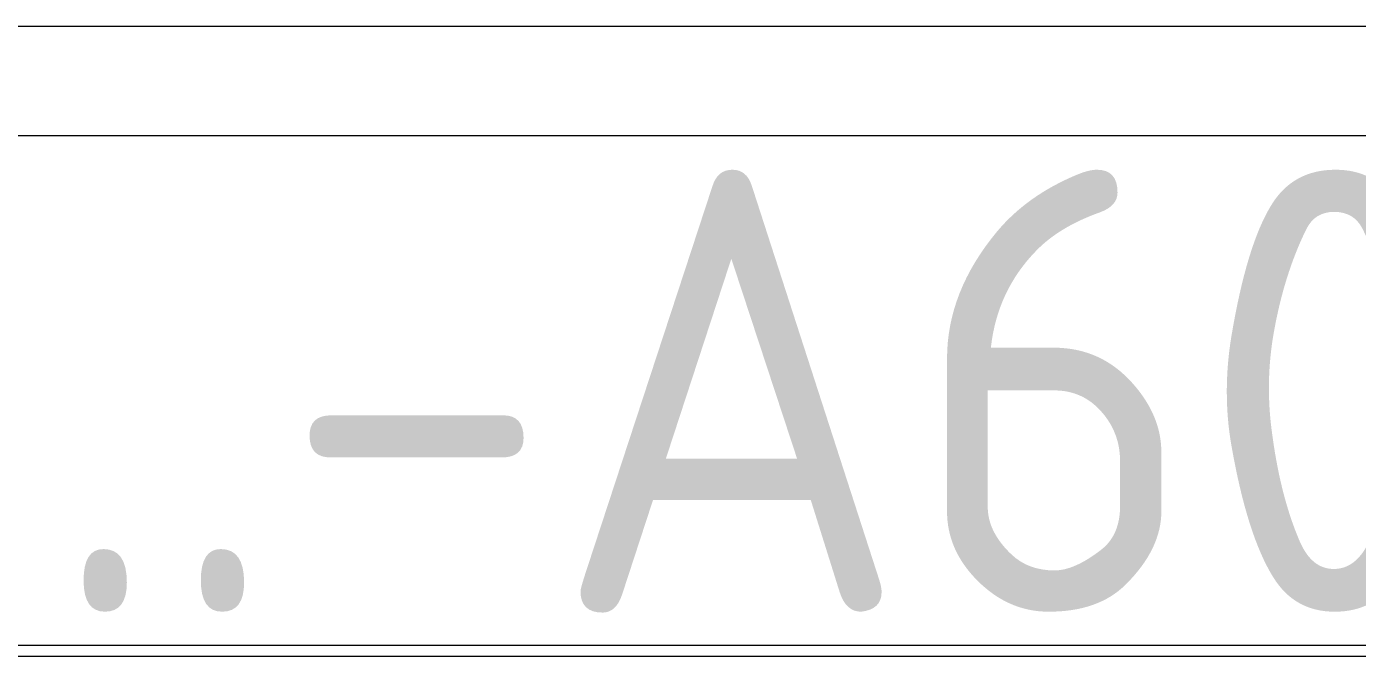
# Model space of a CAD drawing. Header units: millimetres. Extents: x 4137 to 6698, y 1400 to 3585.
# Drawn here: x 6082.1 to 6142.3, y 3380.3 to 3408.8 of the extents above; entities that cross this region are included whole.
import ezdxf
from ezdxf.enums import TextEntityAlignment as Align

# ---------------------------------------------------------------- set-up
doc = ezdxf.new("R2010")
doc.units = ezdxf.units.MM
doc.layers.add('000-PI-Oprema', color=30, linetype='Continuous', lineweight=5)
doc.layers.add('000-PI-ORMAR', color=2, linetype='Continuous')
doc.layers.add('004-PI-DIN Šina', color=3, linetype='Continuous')
doc.styles.add('PI0', font='isocpeur.ttf', dxfattribs={"width": 0.9})

msp = doc.modelspace()

# ---------------------------------------------------------------- linework, layer by layer
at = {"layer": '000-PI-Oprema', "color": 0, "linetype": 'ByBlock', "lineweight": 0, "ltscale": 0.25}
msp.add_line((6493.46, 3403.83), (5955.46, 3403.83), dxfattribs=at)
at = {"layer": '000-PI-ORMAR', "color": 0, "linetype": 'ByBlock', "lineweight": 0}
msp.add_line((6529.948, 3408.778), (5918.948, 3408.778), dxfattribs=at)
at = {"layer": '004-PI-DIN Šina', "color": 0, "linetype": 'ByBlock', "lineweight": 0}
for p, q in [((6376.048, 3380.778), (5893.448, 3380.778)), ((6376.048, 3380.278), (5893.448, 3380.278))]:
    msp.add_line(p, q, dxfattribs=at)

# ---------------------------------------------------------------- texts
at = {"color": 0, "linetype": 'ByBlock', "lineweight": 0, "style": 'PI0', "width": 0.9}
msp.add_text('-A601...-A609', height=20, dxfattribs=at).set_placement((6087.828, 3392.281), align=Align.MIDDLE)

doc.saveas('drawing.dxf')
